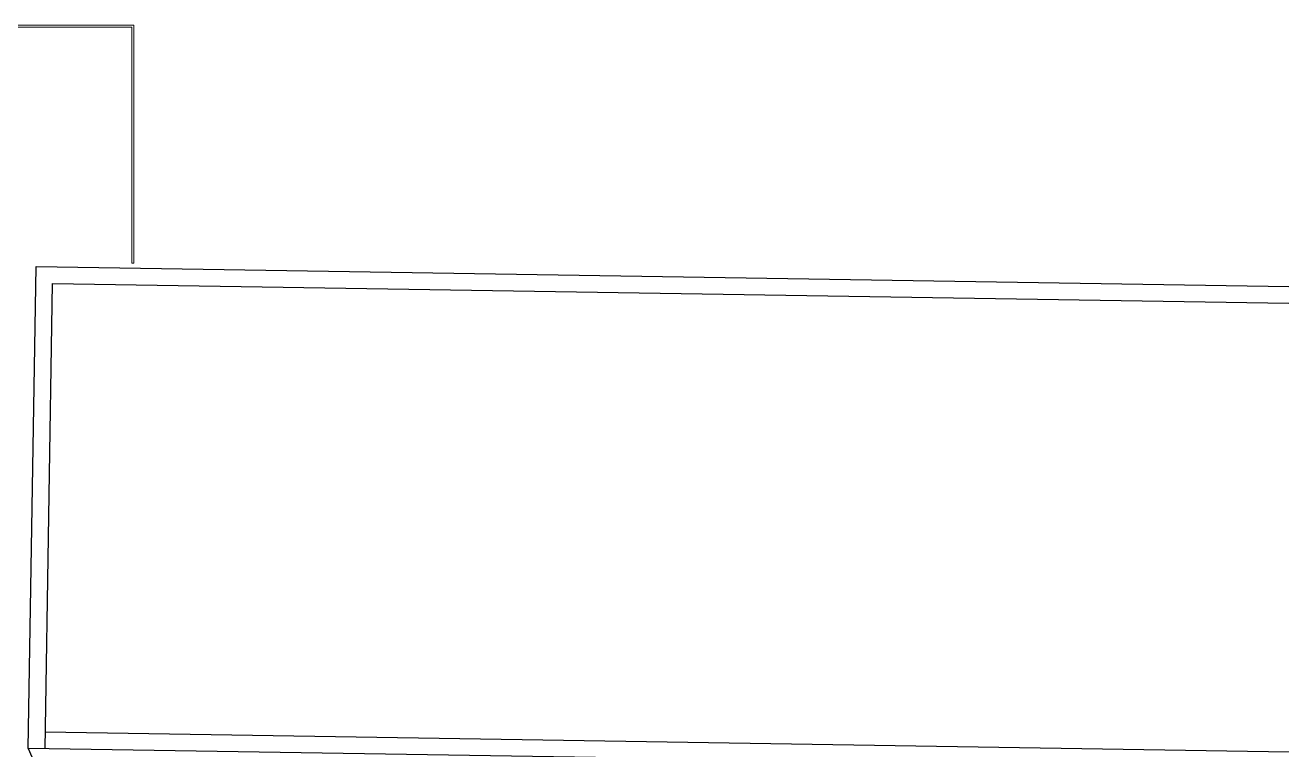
# Model space of a CAD drawing. Header units: centimetres. Extents: x 26569 to 160723, y -3143 to 14565.
# Drawn here: x 41257.8 to 41557.6, y 5950.4 to 6123.3 of the extents above; entities that cross this region are included whole.
import ezdxf

# ---------------------------------------------------------------- set-up
doc = ezdxf.new("R2010")
doc.units = ezdxf.units.CM
doc.header["$LTSCALE"] = 100
doc.layers.add('A-DOOR', color=193, linetype='Continuous')
doc.layers.add('A-ELEV-02', color=253, linetype='Continuous')

# ---------------------------------------------------------------- blocks, each defined once
blk = doc.blocks.new('TRUCK ELEVATION')
for p, q in [((183.21, 295), (-1176.79, 295)), ((183.21, 295), (-1176.79, 295)), ((183.21, 65), (183.21, 295)), ((183.21, 65), (183.21, 295)), ((175.21, 287), (-1168.79, 287)), ((175.21, 65), (175.21, 287)), ((175.21, 73), (-1168.79, 73)), ((-1176.79, 65), (183.21, 65)), ((183.21, 65), (177.87, 53.18))]:
    blk.add_line(p, q)

msp = doc.modelspace()

# ---------------------------------------------------------------- linework, layer by layer
at = {"layer": 'A-DOOR', "lineweight": 0}
msp.add_lwpolyline([(41253.73, 6123.26), (41283.74, 6123.26), (41283.74, 6066.51), (41283.24, 6066.51), (41283.24, 6122.76), (41253.73, 6122.76)], dxfattribs=at)

# ---------------------------------------------------------------- block references
at = {"layer": 'A-ELEV-02', "xscale": -0.5, "yscale": 0.5, "zscale": 0.5, "rotation": 359.0819618345629}
msp.add_blockref('TRUCK ELEVATION', (41349.61, 5916.76), dxfattribs=at)

doc.saveas('drawing.dxf')
